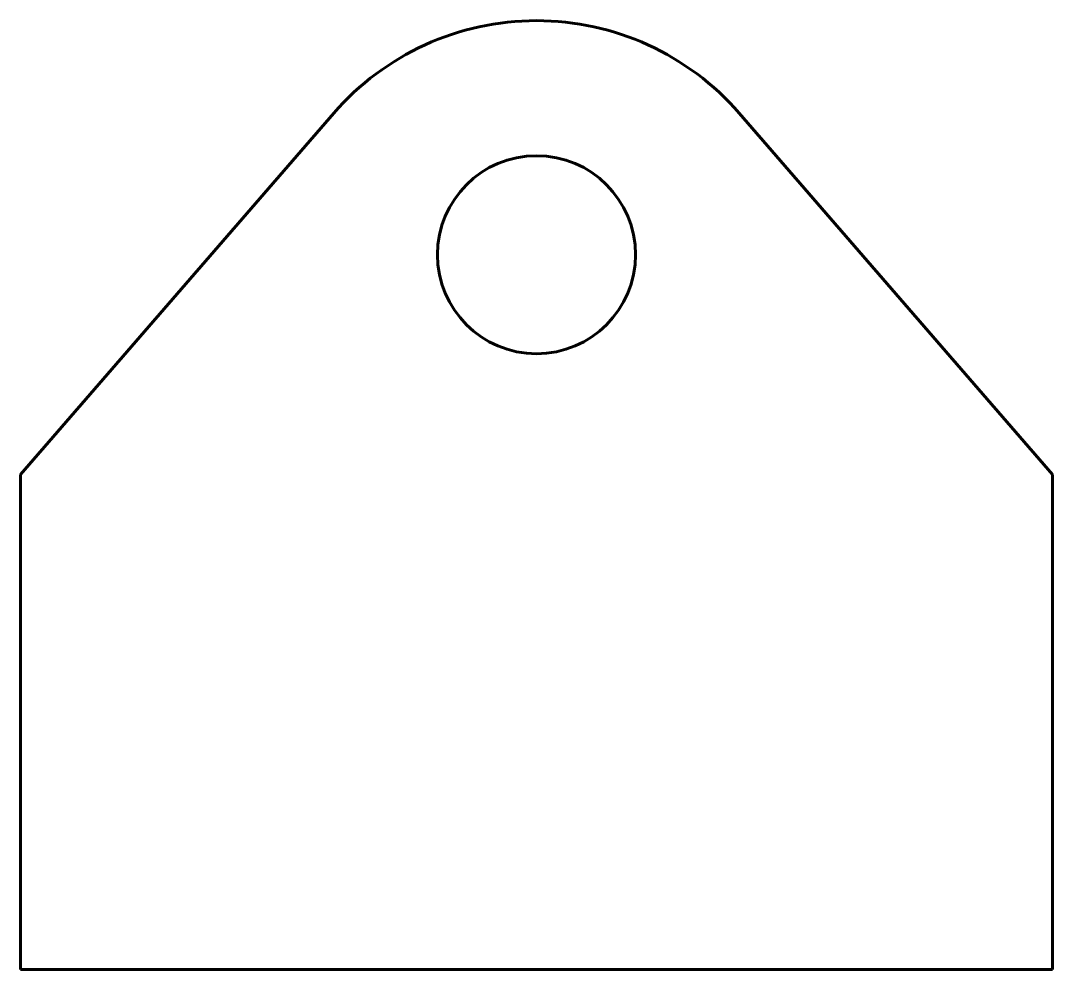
# Model space of a CAD drawing. Header units: millimetres. Extents: x -218 to 32, y 60 to 290.
import ezdxf

# ---------------------------------------------------------------- set-up
doc = ezdxf.new("R2010")
doc.units = ezdxf.units.MM
doc.linetypes.add('K5LT32768', pattern=[0])
doc.linetypes.add('K5LT_BASIC', pattern=[0])
doc.layers.add('Системный слой', color=7, linetype='Continuous')

msp = doc.modelspace()

# ---------------------------------------------------------------- linework, layer by layer
at = {"color": 5, "linetype": 'K5LT32768', "lineweight": 60, "true_color": 0x0000ff}
for p, q in [((-217.94, 59.99), (-217.94, 179.99)), ((32.06, 59.99), (32.06, 179.99)), ((-217.94, 59.99), (32.06, 59.99))]:
    msp.add_line(p, q, dxfattribs=at)
at = {"layer": 'Системный слой', "color": 5, "linetype": 'K5LT_BASIC', "lineweight": 60, "true_color": 0x0000ff}
for p, q in [((-217.94, 179.99), (-142.07, 267.56)), ((32.06, 179.99), (-43.82, 267.56))]:
    msp.add_line(p, q, dxfattribs=at)
msp.add_circle((-92.94, 233.25), 24, dxfattribs=at)
msp.add_arc((-92.94, 224.99), 65, 40.9091, 139.0909, dxfattribs=at)

doc.saveas('drawing.dxf')
